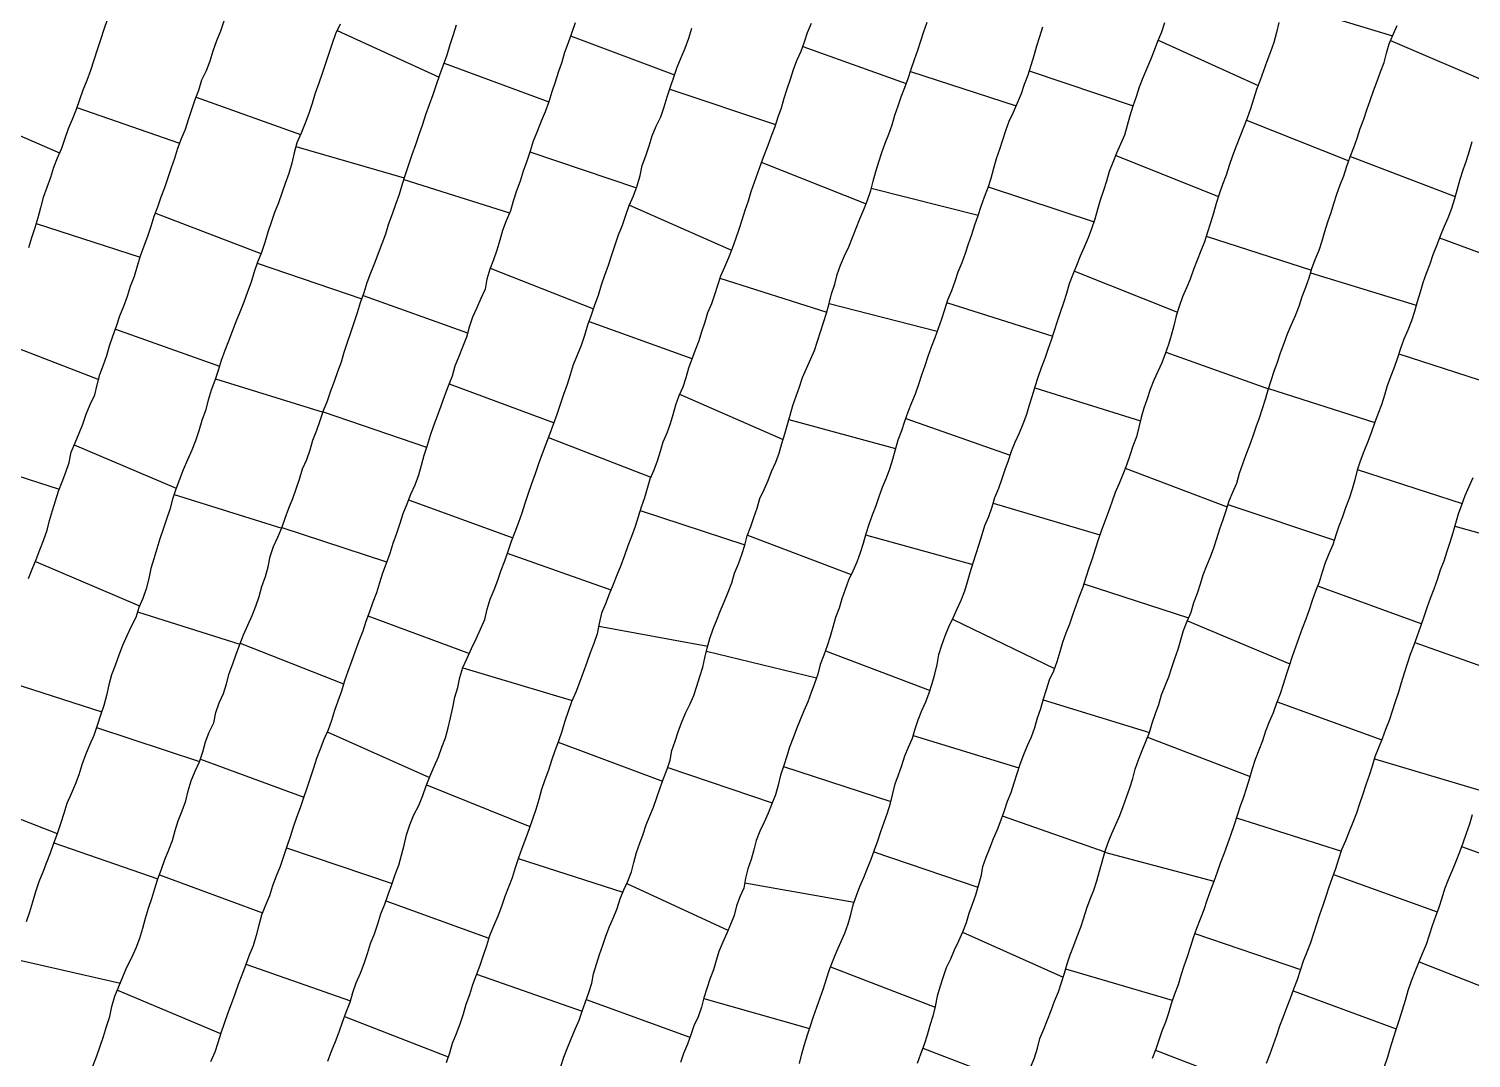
# Model space of a CAD drawing. Extents: x 703186 to 703989, y 1560402 to 1561368.
# Drawn here: x 703493.7 to 703552.3, y 1560532.7 to 1560574.6 of the extents above; entities that cross this region are included whole.
import ezdxf

# ---------------------------------------------------------------- set-up
doc = ezdxf.new("R2010")
doc.units = 0
doc.layers.add('10124_2002_REAL', color=30, linetype='Continuous')
doc.layers.add('AGROCAD PLL', color=7, linetype='Continuous')

msp = doc.modelspace()

# ---------------------------------------------------------------- linework, layer by layer
at = {"layer": '10124_2002_REAL'}
for points in [[(703493.6736, 1560552.2148), (703493.8239, 1560552.5989), (703493.9931, 1560552.9953), (703494.1374, 1560553.3883), (703494.2833, 1560553.7715), (703494.4305, 1560554.1855), (703494.5347, 1560554.583), (703494.6538, 1560554.9786), (703494.7782, 1560555.3724), (703494.8891, 1560555.7692), (703495.0438, 1560556.1494), (703495.1892, 1560556.5384), (703495.3303, 1560556.9311), (703495.4085, 1560557.3493), (703495.5692, 1560557.7289), (703495.7321, 1560558.1286), (703495.8837, 1560558.4971), (703496.0153, 1560558.9036), (703496.1853, 1560559.2926), (703496.3652, 1560559.6837), (703496.4682, 1560560.096), (703496.5778, 1560560.5078), (703496.7195, 1560560.9024), (703496.8563, 1560561.2909), (703496.9705, 1560561.682), (703497.1075, 1560562.0755), (703497.2476, 1560562.4705), (703497.3811, 1560562.8901), (703497.5433, 1560563.2853), (703497.7009, 1560563.6898), (703497.8248, 1560564.1083), (703497.9783, 1560564.5071), (703498.1036, 1560564.923), (703498.2315, 1560565.3322), (703498.3751, 1560565.7378), (703498.5284, 1560566.1377), (703498.6543, 1560566.5434), (703498.7856, 1560566.9462), (703498.9324, 1560567.3291), (703499.069, 1560567.7305), (703499.2092, 1560568.1182), (703499.3561, 1560568.5121), (703499.4818, 1560568.9198), (703499.614, 1560569.3096), (703499.7366, 1560569.7115), (703499.8908, 1560570.1003), (703500.0601, 1560570.478), (703500.1748, 1560570.8802), (703500.3142, 1560571.285), (703500.453, 1560571.6836), (703500.5916, 1560572.0711), (703500.7222, 1560572.4874), (703500.903, 1560572.8684), (703501.0495, 1560573.2653), (703501.1801, 1560573.6677), (703501.3213, 1560574.0801), (703501.4907, 1560574.4792), (703501.6233, 1560574.88)], [(703496.8714, 1560574.9316), (703496.7298, 1560574.5308), (703496.6043, 1560574.1073), (703496.4685, 1560573.7011), (703496.3308, 1560573.288), (703496.1971, 1560572.8676), (703496.0402, 1560572.4633), (703495.8819, 1560572.0627), (703495.7441, 1560571.6774), (703495.6068, 1560571.28), (703495.4539, 1560570.8807), (703495.2918, 1560570.4945), (703495.1447, 1560570.0983), (703495.0116, 1560569.6996), (703494.8422, 1560569.3098), (703494.6859, 1560568.9222), (703494.5649, 1560568.5126), (703494.4176, 1560568.112), (703494.2742, 1560567.7096), (703494.1637, 1560567.2881), (703494.06, 1560566.8737), (703493.9315, 1560566.4741), (703493.7967, 1560566.0612), (703493.6796, 1560565.6593)], [(703515.8855, 1560574.8062), (703515.7531, 1560574.4089), (703515.5989, 1560573.9976), (703515.4536, 1560573.5986), (703515.3412, 1560573.1992), (703515.198, 1560572.7851), (703515.0696, 1560572.3943), (703514.9387, 1560571.9994), (703514.8183, 1560571.5957), (703514.662, 1560571.192), (703514.498, 1560570.8057), (703514.338, 1560570.3942), (703514.1841, 1560569.9904), (703514.0568, 1560569.5852), (703513.921, 1560569.1824), (703513.7734, 1560568.777), (703513.6466, 1560568.3711), (703513.5011, 1560567.9717), (703513.3729, 1560567.5607), (703513.252, 1560567.1581), (703513.085, 1560566.7584), (703512.9381, 1560566.3643), (703512.8236, 1560565.9679), (703512.7073, 1560565.5671), (703512.5629, 1560565.1712), (703512.4145, 1560564.7944), (703512.2974, 1560564.3927), (703512.2291, 1560563.9777), (703512.0478, 1560563.5958), (703511.8763, 1560563.198), (703511.7153, 1560562.8399), (703511.5845, 1560562.4371), (703511.4657, 1560562.0257), (703511.302, 1560561.6285), (703511.1554, 1560561.2403), (703511.0024, 1560560.8542), (703510.8821, 1560560.4405), (703510.7315, 1560560.0364), (703510.5754, 1560559.6406), (703510.4338, 1560559.2279), (703510.2845, 1560558.8229), (703510.1288, 1560558.4306), (703509.9953, 1560558.029), (703509.8708, 1560557.6237), (703509.7411, 1560557.2248), (703509.6348, 1560556.8102), (703509.5172, 1560556.4178), (703509.3723, 1560556.0193), (703509.1927, 1560555.633), (703509.0489, 1560555.2395), (703508.8872, 1560554.8511), (703508.7615, 1560554.457), (703508.6221, 1560554.0506), (703508.4733, 1560553.6409), (703508.3523, 1560553.2362), (703508.202, 1560552.8361), (703508.0598, 1560552.4385), (703507.9355, 1560552.0463), (703507.811, 1560551.637), (703507.6666, 1560551.2537), (703507.5257, 1560550.8616), (703507.3818, 1560550.4715), (703507.2574, 1560550.0778), (703507.0962, 1560549.6686), (703506.9421, 1560549.264), (703506.7978, 1560548.8538), (703506.6548, 1560548.4419), (703506.5084, 1560548.058), (703506.3879, 1560547.6382), (703506.2447, 1560547.2386), (703506.1028, 1560546.8529), (703505.9862, 1560546.4532), (703505.8519, 1560546.0645), (703505.6804, 1560545.6808), (703505.5318, 1560545.2794), (703505.3811, 1560544.8995), (703505.2545, 1560544.506), (703505.1144, 1560544.1031), (703504.9885, 1560543.7061), (703504.8455, 1560543.3009), (703504.7113, 1560542.9007), (703504.5689, 1560542.5009), (703504.4315, 1560542.1169), (703504.3131, 1560541.7177), (703504.1725, 1560541.327), (703504.036, 1560540.9203), (703503.9068, 1560540.5179), (703503.7367, 1560540.1194), (703503.5919, 1560539.7303), (703503.4638, 1560539.3299), (703503.3066, 1560538.9388), (703503.1477, 1560538.5366), (703503.033, 1560538.1316), (703502.9201, 1560537.7069), (703502.8008, 1560537.2933), (703502.6366, 1560536.9071), (703502.4922, 1560536.4967), (703502.3389, 1560536.1017), (703502.1875, 1560535.7137), (703502.0623, 1560535.3219), (703501.9046, 1560534.9239), (703501.7576, 1560534.5323), (703501.6275, 1560534.1381), (703501.4842, 1560533.7371), (703501.3633, 1560533.3477), (703501.2393, 1560532.9661), (703501.0688, 1560532.5829)], [(703525.4692, 1560574.7777), (703525.3172, 1560574.4012), (703525.1965, 1560574.0242), (703525.0587, 1560573.6382), (703524.88, 1560573.2646), (703524.7433, 1560572.8877), (703524.6242, 1560572.4953), (703524.4848, 1560572.106), (703524.3627, 1560571.7252), (703524.254, 1560571.3395), (703524.115, 1560570.9649), (703523.9923, 1560570.5778), (703523.8554, 1560570.1948), (703523.7168, 1560569.8123), (703523.5687, 1560569.4396), (703523.4234, 1560569.0714), (703523.2928, 1560568.6941), (703523.1543, 1560568.3135), (703523.0273, 1560567.9322), (703522.9128, 1560567.5516), (703522.7788, 1560567.1714), (703522.6513, 1560566.7805), (703522.5311, 1560566.4037), (703522.4047, 1560566.0157), (703522.2696, 1560565.6298), (703522.1118, 1560565.2497), (703521.9582, 1560564.8781), (703521.7929, 1560564.515), (703521.6713, 1560564.1348), (703521.55, 1560563.7482), (703521.4208, 1560563.3773), (703521.2666, 1560563.0154), (703521.1507, 1560562.6377), (703521.0253, 1560562.2528), (703520.9086, 1560561.8794), (703520.7597, 1560561.5008), (703520.6222, 1560561.1419), (703520.4963, 1560560.7725), (703520.3887, 1560560.3699), (703520.2573, 1560560.0013), (703520.0992, 1560559.6399), (703519.9672, 1560559.2599), (703519.8503, 1560558.8741), (703519.7426, 1560558.5061), (703519.6094, 1560558.1259), (703519.4516, 1560557.7684), (703519.3386, 1560557.3784), (703519.2194, 1560556.986), (703519.0758, 1560556.6223), (703518.9236, 1560556.2552), (703518.814, 1560555.8773), (703518.6987, 1560555.4998), (703518.5714, 1560555.1239), (703518.4421, 1560554.7289), (703518.3218, 1560554.3304), (703518.1793, 1560553.9312), (703518.0308, 1560553.5485), (703517.8854, 1560553.1583), (703517.742, 1560552.7504), (703517.5824, 1560552.3627), (703517.4292, 1560551.9815), (703517.2692, 1560551.5885), (703517.1128, 1560551.1934), (703516.9572, 1560550.8121), (703516.8625, 1560550.396), (703516.7851, 1560549.9762), (703516.651, 1560549.5798), (703516.4981, 1560549.1962), (703516.3613, 1560548.805), (703516.2089, 1560548.3966), (703516.0681, 1560547.9951), (703515.9072, 1560547.607), (703515.7434, 1560547.2025), (703515.5978, 1560546.8137), (703515.466, 1560546.4211), (703515.3389, 1560546.0083), (703515.2097, 1560545.6091), (703515.0638, 1560545.2164), (703514.924, 1560544.8302), (703514.8064, 1560544.4349), (703514.6603, 1560544.0403), (703514.5241, 1560543.6422), (703514.4109, 1560543.2359), (703514.2919, 1560542.8265), (703514.1492, 1560542.434), (703514.0156, 1560542.0445), (703513.8682, 1560541.645), (703513.7214, 1560541.2428), (703513.5845, 1560540.8659), (703513.4541, 1560540.4604), (703513.3273, 1560540.0584), (703513.1733, 1560539.6798), (703513.0248, 1560539.2929), (703512.8935, 1560538.8901), (703512.7381, 1560538.4946), (703512.5708, 1560538.0958), (703512.4112, 1560537.6999), (703512.281, 1560537.2945), (703512.1425, 1560536.9032), (703512.0111, 1560536.4991), (703511.8686, 1560536.0927), (703511.7156, 1560535.7081), (703511.5945, 1560535.2965), (703511.4417, 1560534.9013), (703511.3338, 1560534.5138), (703511.201, 1560534.107), (703511.0507, 1560533.7115), (703510.8934, 1560533.3278), (703510.778, 1560532.931), (703510.6408, 1560532.5397)], [(703515.2975, 1560532.3819), (703515.4299, 1560532.7646), (703515.568, 1560533.1407), (703515.7259, 1560533.5161), (703515.8887, 1560533.9016), (703516.0498, 1560534.2684), (703516.1751, 1560534.6356), (703516.3033, 1560535.0179), (703516.4394, 1560535.3905), (703516.5592, 1560535.769), (703516.6277, 1560536.1584), (703516.7483, 1560536.5479), (703516.8772, 1560536.9454), (703517.007, 1560537.314), (703517.1312, 1560537.6898), (703517.2777, 1560538.0742), (703517.441, 1560538.443), (703517.5905, 1560538.8135), (703517.7174, 1560539.1993), (703517.8662, 1560539.5701), (703518.0303, 1560539.9241), (703518.175, 1560540.2953), (703518.2759, 1560540.6801), (703518.3829, 1560541.0816), (703518.5161, 1560541.4638), (703518.6501, 1560541.8302), (703518.7691, 1560542.2062), (703518.9241, 1560542.581), (703519.0659, 1560542.9306), (703519.2088, 1560543.3161), (703519.3383, 1560543.711), (703519.4766, 1560544.0951), (703519.6225, 1560544.4715), (703519.7451, 1560544.8334), (703519.8128, 1560545.2285), (703519.943, 1560545.6138), (703520.0736, 1560545.9863), (703520.2086, 1560546.361), (703520.3663, 1560546.7424), (703520.5465, 1560547.1009), (703520.7011, 1560547.4672), (703520.8306, 1560547.8514), (703520.9549, 1560548.2339), (703521.0667, 1560548.6122), (703521.1571, 1560548.9964), (703521.2521, 1560549.386), (703521.3619, 1560549.7884), (703521.4992, 1560550.1728), (703521.6429, 1560550.5475), (703521.7869, 1560550.922), (703521.9553, 1560551.2967), (703522.0996, 1560551.6716), (703522.2479, 1560552.0441), (703522.3646, 1560552.435), (703522.5182, 1560552.8211), (703522.6612, 1560553.1898), (703522.7734, 1560553.572), (703522.8777, 1560553.9545), (703523.0198, 1560554.3323), (703523.1436, 1560554.7064), (703523.2744, 1560555.0848), (703523.3924, 1560555.4714), (703523.5618, 1560555.8336), (703523.723, 1560556.2), (703523.8673, 1560556.5646), (703524.0339, 1560556.9427), (703524.1688, 1560557.3152), (703524.2895, 1560557.7045), (703524.399, 1560558.0991), (703524.5151, 1560558.4819), (703524.6184, 1560558.8642), (703524.7266, 1560559.2508), (703524.8633, 1560559.6266), (703524.9951, 1560560.0146), (703525.1272, 1560560.388), (703525.281, 1560560.7543), (703525.4465, 1560561.1257), (703525.6086, 1560561.492), (703525.7318, 1560561.8653), (703525.8598, 1560562.2435), (703525.9822, 1560562.6236), (703526.1005, 1560563.0056), (703526.2001, 1560563.3965), (703526.2954, 1560563.791), (703526.4314, 1560564.1829), (703526.5326, 1560564.5749), (703526.6725, 1560564.9531), (703526.8326, 1560565.3284), (703527.0003, 1560565.6984), (703527.1573, 1560566.076), (703527.3015, 1560566.4626), (703527.4564, 1560566.8432), (703527.6195, 1560567.2172), (703527.7702, 1560567.5971), (703527.8927, 1560567.9834), (703527.9909, 1560568.3722), (703528.0969, 1560568.7622), (703528.2235, 1560569.1486), (703528.3519, 1560569.5288), (703528.4815, 1560569.9098), (703528.6257, 1560570.2855), (703528.769, 1560570.665), (703528.8732, 1560571.0483), (703529.0034, 1560571.4281), (703529.1364, 1560571.8035), (703529.2762, 1560572.1732), (703529.4161, 1560572.5458), (703529.54, 1560572.9268), (703529.6754, 1560573.317), (703529.803, 1560573.6933), (703529.9253, 1560574.0744), (703530.0574, 1560574.4565), (703530.1826, 1560574.8369)], [(703524.9968, 1560532.5109), (703525.0993, 1560532.8977), (703525.2003, 1560533.2852), (703525.3227, 1560533.6694), (703525.4522, 1560534.0439), (703525.5675, 1560534.422), (703525.6992, 1560534.8053), (703525.844, 1560535.184), (703525.9806, 1560535.5622), (703526.1018, 1560535.946), (703526.2177, 1560536.3356), (703526.3637, 1560536.7142), (703526.513, 1560537.0781), (703526.6814, 1560537.4416), (703526.8439, 1560537.8053), (703526.9759, 1560538.1821), (703527.0855, 1560538.5616), (703527.1795, 1560538.9622), (703527.3106, 1560539.3354), (703527.4561, 1560539.7052), (703527.6198, 1560540.0734), (703527.77, 1560540.4415), (703527.9164, 1560540.8153), (703528.0463, 1560541.1962), (703528.1799, 1560541.5625), (703528.3114, 1560541.9343), (703528.4395, 1560542.3144), (703528.5784, 1560542.698), (703528.6937, 1560543.0907), (703528.7977, 1560543.4811), (703528.8918, 1560543.8705), (703529.0199, 1560544.2386), (703529.1532, 1560544.6241), (703529.2829, 1560545.0166), (703529.434, 1560545.3652), (703529.5866, 1560545.7356), (703529.7031, 1560546.1143), (703529.8185, 1560546.4819), (703529.9721, 1560546.8505), (703530.1349, 1560547.2063), (703530.2728, 1560547.5693), (703530.3977, 1560547.9573), (703530.5043, 1560548.3348), (703530.5958, 1560548.7303), (703530.6684, 1560549.129), (703530.7784, 1560549.5181), (703530.9243, 1560549.8921), (703531.071, 1560550.2543), (703531.2463, 1560550.6181), (703531.4008, 1560550.992), (703531.5651, 1560551.3442), (703531.7164, 1560551.7169), (703531.8261, 1560552.0879), (703531.9404, 1560552.4667), (703532.0579, 1560552.8514), (703532.1841, 1560553.2305), (703532.2957, 1560553.6194), (703532.4233, 1560554.0055), (703532.5359, 1560554.3804), (703532.6995, 1560554.7471), (703532.8286, 1560555.1334), (703532.9421, 1560555.5157), (703533.0977, 1560555.898), (703533.2413, 1560556.2784), (703533.3587, 1560556.6452), (703533.4911, 1560557.0206), (703533.6143, 1560557.3957), (703533.7621, 1560557.7651), (703533.9413, 1560558.1395), (703534.0903, 1560558.513), (703534.2343, 1560558.8941), (703534.3467, 1560559.2784), (703534.4636, 1560559.6557), (703534.5819, 1560560.0309), (703534.6969, 1560560.4097), (703534.8289, 1560560.7919), (703534.9816, 1560561.1691), (703535.1053, 1560561.545), (703535.2408, 1560561.9258), (703535.3627, 1560562.3064), (703535.4799, 1560562.6749), (703535.6078, 1560563.0509), (703535.7363, 1560563.4394), (703535.8639, 1560563.8169), (703535.9735, 1560564.2045), (703536.1191, 1560564.584), (703536.2671, 1560564.9553), (703536.4149, 1560565.3299), (703536.581, 1560565.7003), (703536.7408, 1560566.0746), (703536.8796, 1560566.4504), (703537.0129, 1560566.8354), (703537.1194, 1560567.227), (703537.2307, 1560567.6147), (703537.3602, 1560568.0081), (703537.49, 1560568.3859), (703537.5928, 1560568.7709), (703537.7437, 1560569.1406), (703537.8951, 1560569.5207), (703538.0607, 1560569.8878), (703538.2156, 1560570.2524), (703538.3292, 1560570.6423), (703538.4415, 1560571.0429), (703538.5598, 1560571.4275), (703538.6871, 1560571.81), (703538.8095, 1560572.1972), (703538.9635, 1560572.5786), (703539.1105, 1560572.9413), (703539.2701, 1560573.3127), (703539.4208, 1560573.6922), (703539.5604, 1560574.0659), (703539.7283, 1560574.4367), (703539.8394, 1560574.8237)], [(703544.4787, 1560574.815), (703544.3798, 1560574.4138), (703544.2777, 1560574.0087), (703544.131, 1560573.6246), (703543.9913, 1560573.2385), (703543.8551, 1560572.8544), (703543.7196, 1560572.4764), (703543.5674, 1560572.1016), (703543.4492, 1560571.6992), (703543.328, 1560571.3158), (703543.1925, 1560570.9319), (703543.0391, 1560570.5474), (703542.8849, 1560570.1702), (703542.7406, 1560569.7869), (703542.598, 1560569.397), (703542.4586, 1560569.009), (703542.3313, 1560568.6142), (703542.1806, 1560568.2378), (703542.0562, 1560567.8471), (703541.9305, 1560567.4614), (703541.8176, 1560567.0716), (703541.7023, 1560566.6822), (703541.5787, 1560566.2935), (703541.455, 1560565.9091), (703541.312, 1560565.5314), (703541.1531, 1560565.1581), (703541.0044, 1560564.7788), (703540.8724, 1560564.3927), (703540.7215, 1560564.0306), (703540.5613, 1560563.6643), (703540.4222, 1560563.2757), (703540.3091, 1560562.8951), (703540.2102, 1560562.4937), (703540.107, 1560562.0965), (703539.9912, 1560561.7324), (703539.8565, 1560561.3527), (703539.722, 1560560.9913), (703539.5666, 1560560.6324), (703539.3962, 1560560.2792), (703539.2461, 1560559.8996), (703539.1235, 1560559.5231), (703538.9895, 1560559.1497), (703538.8834, 1560558.7645), (703538.7894, 1560558.3682), (703538.6954, 1560557.9785), (703538.5483, 1560557.6026), (703538.4268, 1560557.2168), (703538.2832, 1560556.8288), (703538.1383, 1560556.4472), (703537.9952, 1560556.0828), (703537.8321, 1560555.7105), (703537.6866, 1560555.3198), (703537.5549, 1560554.9414), (703537.4138, 1560554.5715), (703537.2701, 1560554.1861), (703537.1328, 1560553.7966), (703537.0166, 1560553.4078), (703536.8975, 1560553.022), (703536.7626, 1560552.6377), (703536.63, 1560552.2555), (703536.5059, 1560551.8719), (703536.3672, 1560551.4892), (703536.232, 1560551.1109), (703536.0966, 1560550.7364), (703535.9711, 1560550.3647), (703535.8284, 1560549.9936), (703535.6895, 1560549.6221), (703535.5741, 1560549.2349), (703535.4613, 1560548.8407), (703535.3227, 1560548.457), (703535.1505, 1560548.0823), (703535.0205, 1560547.702), (703534.9057, 1560547.3129), (703534.786, 1560546.9209), (703534.6599, 1560546.5439), (703534.5517, 1560546.1504), (703534.4135, 1560545.778), (703534.2496, 1560545.4177), (703534.0973, 1560545.0496), (703533.953, 1560544.6654), (703533.827, 1560544.2853), (703533.7046, 1560543.9034), (703533.5825, 1560543.512), (703533.4438, 1560543.1526), (703533.3124, 1560542.7845), (703533.1778, 1560542.399), (703533.0342, 1560542.0116), (703532.865, 1560541.6394), (703532.7225, 1560541.2539), (703532.5727, 1560540.8784), (703532.4423, 1560540.5013), (703532.3621, 1560540.1097), (703532.2622, 1560539.7288), (703532.1492, 1560539.3527), (703532.0169, 1560538.9715), (703531.8753, 1560538.601), (703531.7663, 1560538.2277), (703531.6285, 1560537.8491), (703531.4627, 1560537.4784), (703531.2865, 1560537.1192), (703531.1295, 1560536.7541), (703530.9663, 1560536.3909), (703530.8312, 1560535.9975), (703530.6998, 1560535.6122), (703530.5949, 1560535.2398), (703530.5141, 1560534.8305), (703530.4145, 1560534.4346), (703530.2988, 1560534.0483), (703530.1849, 1560533.6638), (703530.0704, 1560533.2749), (703529.9217, 1560532.8887), (703529.7794, 1560532.515)], [(703506.3314, 1560574.7501), (703506.1535, 1560574.36), (703506.0124, 1560573.9588), (703505.878, 1560573.5577), (703505.7416, 1560573.145), (703505.605, 1560572.7475), (703505.4658, 1560572.3585), (703505.3276, 1560571.9458), (703505.2035, 1560571.5312), (703505.0641, 1560571.1236), (703504.9139, 1560570.7234), (703504.755, 1560570.3241), (703504.583, 1560569.9222), (703504.4661, 1560569.5203), (703504.3734, 1560569.1038), (703504.2468, 1560568.6868), (703504.1017, 1560568.2791), (703503.9655, 1560567.8814), (703503.8342, 1560567.4827), (703503.6708, 1560567.0974), (703503.5299, 1560566.6935), (703503.4055, 1560566.2949), (703503.2765, 1560565.8809), (703503.1375, 1560565.4723), (703502.9783, 1560565.0818), (703502.8423, 1560564.6825), (703502.7219, 1560564.2713), (703502.57, 1560563.8655), (703502.4219, 1560563.4499), (703502.2627, 1560563.0452), (703502.1046, 1560562.6465), (703501.9557, 1560562.259), (703501.7978, 1560561.8697), (703501.6551, 1560561.4829), (703501.5081, 1560561.0811), (703501.3757, 1560560.6726), (703501.2501, 1560560.2696), (703501.1006, 1560559.8698), (703500.9759, 1560559.4656), (703500.8681, 1560559.0543), (703500.7239, 1560558.642), (703500.595, 1560558.2245), (703500.462, 1560557.8225), (703500.313, 1560557.4302), (703500.1414, 1560557.039), (703499.9592, 1560556.6436), (703499.8119, 1560556.2469), (703499.657, 1560555.8529), (703499.5293, 1560555.446), (703499.4223, 1560555.0276), (703499.28, 1560554.6304), (703499.1484, 1560554.2301), (703499.0113, 1560553.8331), (703498.8893, 1560553.424), (703498.7617, 1560553.0264), (703498.6433, 1560552.629), (703498.5634, 1560552.2264), (703498.4546, 1560551.8006), (703498.3192, 1560551.4131), (703498.1584, 1560551.041), (703498.0304, 1560550.638), (703497.8408, 1560550.2739), (703497.668, 1560549.8853), (703497.4968, 1560549.4931), (703497.3472, 1560549.1), (703497.1904, 1560548.6917), (703497.0452, 1560548.3013), (703496.942, 1560547.893), (703496.8489, 1560547.4681), (703496.7395, 1560547.0605), (703496.5988, 1560546.6607), (703496.4693, 1560546.2483), (703496.3351, 1560545.8426), (703496.1558, 1560545.4517), (703495.9974, 1560545.0523), (703495.8453, 1560544.65), (703495.7148, 1560544.2409), (703495.5654, 1560543.8543), (703495.4037, 1560543.4648), (703495.2356, 1560543.0769), (703495.1094, 1560542.675), (703494.9784, 1560542.2542), (703494.8334, 1560541.8488), (703494.6953, 1560541.4509), (703494.5533, 1560541.0545), (703494.4048, 1560540.6748), (703494.2615, 1560540.2894), (703494.0966, 1560539.8935), (703493.962, 1560539.4862), (703493.8373, 1560539.0688), (703493.7191, 1560538.6576), (703493.5757, 1560538.2697)], [(703496.2853, 1560532.4038), (703496.4496, 1560532.8166), (703496.5888, 1560533.2134), (703496.728, 1560533.61), (703496.8448, 1560534.0171), (703496.9732, 1560534.4144), (703497.0665, 1560534.8273), (703497.1842, 1560535.2407), (703497.3505, 1560535.6383), (703497.5139, 1560536.03), (703497.6766, 1560536.4303), (703497.8726, 1560536.8178), (703498.0447, 1560537.2119), (703498.2011, 1560537.6045), (703498.3141, 1560538.0091), (703498.4331, 1560538.4141), (703498.557, 1560538.8206), (703498.6812, 1560539.2198), (703498.8044, 1560539.6179), (703498.9312, 1560540.0127), (703499.0757, 1560540.4044), (703499.2163, 1560540.8032), (703499.3719, 1560541.1922), (703499.5225, 1560541.5777), (703499.6382, 1560541.9724), (703499.7513, 1560542.3748), (703499.915, 1560542.7755), (703500.0617, 1560543.1865), (703500.1629, 1560543.5893), (703500.2873, 1560543.9948), (703500.4456, 1560544.3889), (703500.6184, 1560544.7724), (703500.7646, 1560545.1695), (703500.8599, 1560545.5894), (703501.0185, 1560545.9811), (703501.2002, 1560546.3606), (703501.2853, 1560546.7736), (703501.4234, 1560547.171), (703501.5936, 1560547.5464), (703501.726, 1560547.9455), (703501.8277, 1560548.3642), (703501.9735, 1560548.7525), (703502.1083, 1560549.1439), (703502.2569, 1560549.5384), (703502.4127, 1560549.9327), (703502.5832, 1560550.3292), (703502.7671, 1560550.7131), (703502.9167, 1560551.1008), (703503.0469, 1560551.4924), (703503.1588, 1560551.9022), (703503.298, 1560552.2967), (703503.4059, 1560552.6982), (703503.4882, 1560553.1209), (703503.6293, 1560553.5207), (703503.8108, 1560553.9022), (703503.9711, 1560554.2842), (703504.0991, 1560554.677), (703504.2537, 1560555.0797), (703504.4102, 1560555.4707), (703504.5552, 1560555.859), (703504.6879, 1560556.2647), (703504.8054, 1560556.6782), (703504.9783, 1560557.0583), (703505.1128, 1560557.456), (703505.232, 1560557.8479), (703505.3918, 1560558.2497), (703505.5294, 1560558.6437), (703505.6662, 1560559.0438), (703505.8174, 1560559.4463), (703505.9655, 1560559.8438), (703506.1025, 1560560.235), (703506.2474, 1560560.631), (703506.3882, 1560561.0227), (703506.5043, 1560561.4256), (703506.6399, 1560561.8314), (703506.7742, 1560562.2228), (703506.9006, 1560562.6268), (703507.0372, 1560563.0261), (703507.1637, 1560563.4371), (703507.3095, 1560563.8445), (703507.4411, 1560564.2463), (703507.5801, 1560564.6484), (703507.7458, 1560565.0467), (703507.8906, 1560565.4368), (703508.0415, 1560565.8354), (703508.187, 1560566.2323), (703508.3165, 1560566.6481), (703508.4635, 1560567.0441), (703508.6044, 1560567.4385), (703508.7492, 1560567.8456), (703508.8652, 1560568.2546), (703508.989, 1560568.6465), (703509.1338, 1560569.0532), (703509.2675, 1560569.4594), (703509.4126, 1560569.8542), (703509.547, 1560570.2622), (703509.69, 1560570.6818), (703509.8238, 1560571.0815), (703509.971, 1560571.4838), (703510.1179, 1560571.8902), (703510.257, 1560572.2931), (703510.3874, 1560572.6974), (703510.5362, 1560573.0984), (703510.685, 1560573.5032), (703510.8121, 1560573.918), (703510.938, 1560574.3309), (703511.0648, 1560574.7292)], [(703505.8338, 1560532.6099), (703505.9834, 1560533.0151), (703506.1481, 1560533.4009), (703506.2954, 1560533.7943), (703506.4293, 1560534.1939), (703506.5872, 1560534.601), (703506.743, 1560535), (703506.8586, 1560535.39), (703506.9902, 1560535.7938), (703507.1611, 1560536.1834), (703507.3193, 1560536.5725), (703507.4463, 1560536.9761), (703507.5758, 1560537.3812), (703507.738, 1560537.7845), (703507.8689, 1560538.1856), (703507.9928, 1560538.5871), (703508.148, 1560538.9826), (703508.2896, 1560539.372), (703508.4344, 1560539.7845), (703508.5755, 1560540.1847), (703508.7202, 1560540.5712), (703508.8336, 1560540.981), (703508.9357, 1560541.3859), (703509.0388, 1560541.7965), (703509.1711, 1560542.211), (703509.3308, 1560542.6128), (703509.5345, 1560542.9982), (703509.6938, 1560543.4027), (703509.8341, 1560543.7947), (703509.9951, 1560544.1959), (703510.1591, 1560544.5821), (703510.3314, 1560544.9709), (703510.4716, 1560545.3651), (703510.6153, 1560545.7497), (703510.7198, 1560546.146), (703510.8194, 1560546.5629), (703510.9148, 1560546.9735), (703511.0001, 1560547.3915), (703511.1197, 1560547.7855), (703511.2047, 1560548.1991), (703511.328, 1560548.6089), (703511.502, 1560548.9868), (703511.6768, 1560549.3803), (703511.8617, 1560549.7722), (703512.0425, 1560550.1623), (703512.2144, 1560550.55), (703512.3114, 1560550.9678), (703512.4377, 1560551.3751), (703512.5953, 1560551.7629), (703512.7428, 1560552.1578), (703512.8734, 1560552.5565), (703513.0235, 1560552.9431), (703513.1618, 1560553.3362), (703513.3004, 1560553.7352), (703513.4477, 1560554.1235), (703513.5947, 1560554.5112), (703513.733, 1560554.8941), (703513.8499, 1560555.2871), (703513.9952, 1560555.6838), (703514.1214, 1560556.0886), (703514.272, 1560556.4909), (703514.4129, 1560556.8954), (703514.5571, 1560557.3033), (703514.7048, 1560557.6957), (703514.8588, 1560558.0915), (703515.0071, 1560558.4921), (703515.1595, 1560558.8997), (703515.2866, 1560559.3074), (703515.4189, 1560559.711), (703515.5734, 1560560.1198), (703515.6943, 1560560.5172), (703515.8211, 1560560.9142), (703515.9841, 1560561.3089), (703516.1451, 1560561.7065), (703516.2837, 1560562.1114), (703516.4003, 1560562.5253), (703516.547, 1560562.9331), (703516.6816, 1560563.3399), (703516.8363, 1560563.7428), (703516.951, 1560564.1558), (703517.0891, 1560564.5538), (703517.2382, 1560564.9587), (703517.3734, 1560565.3691), (703517.5076, 1560565.7795), (703517.6477, 1560566.1825), (703517.809, 1560566.5838), (703517.947, 1560566.9908), (703518.0852, 1560567.3865), (703518.2575, 1560567.7775), (703518.4068, 1560568.1822), (703518.5241, 1560568.596), (703518.6135, 1560569.0128), (703518.7569, 1560569.4055), (703518.8876, 1560569.8029), (703519.0082, 1560570.2073), (703519.178, 1560570.6022), (703519.3677, 1560570.9902), (703519.5019, 1560571.3931), (703519.6273, 1560571.799), (703519.7615, 1560572.2005), (703519.8928, 1560572.599), (703520.0341, 1560572.998), (703520.1939, 1560573.3903), (703520.3493, 1560573.7806), (703520.5034, 1560574.1826), (703520.6297, 1560574.5929)], [(703534.8716, 1560574.6221), (703534.7536, 1560574.235), (703534.6327, 1560573.8519), (703534.5178, 1560573.4677), (703534.4023, 1560573.0731), (703534.2723, 1560572.6831), (703534.128, 1560572.2974), (703534.002, 1560571.9165), (703533.8458, 1560571.5368), (703533.6843, 1560571.1627), (703533.5109, 1560570.7954), (703533.3718, 1560570.4187), (703533.2455, 1560570.0359), (703533.1259, 1560569.6507), (703532.9963, 1560569.2753), (703532.8859, 1560568.8859), (703532.7762, 1560568.4802), (703532.6498, 1560568.0986), (703532.5046, 1560567.7179), (703532.3731, 1560567.3394), (703532.2444, 1560566.9592), (703532.1124, 1560566.575), (703531.9935, 1560566.1837), (703531.8554, 1560565.8024), (703531.7286, 1560565.4274), (703531.5929, 1560565.0475), (703531.4314, 1560564.6745), (703531.3095, 1560564.292), (703531.1751, 1560563.9094), (703531.0107, 1560563.5311), (703530.8887, 1560563.1458), (703530.7647, 1560562.7663), (703530.6293, 1560562.3807), (703530.4962, 1560561.999), (703530.3469, 1560561.6199), (703530.2171, 1560561.2402), (703530.0939, 1560560.8627), (703529.9624, 1560560.4888), (703529.8354, 1560560.1042), (703529.707, 1560559.7177), (703529.5533, 1560559.3599), (703529.4065, 1560558.9832), (703529.2736, 1560558.6046), (703529.1412, 1560558.2191), (703529.0024, 1560557.8388), (703528.8879, 1560557.4463), (703528.7844, 1560557.0544), (703528.6546, 1560556.6641), (703528.5172, 1560556.2934), (703528.3654, 1560555.9252), (703528.229, 1560555.5407), (703528.0994, 1560555.1677), (703527.9537, 1560554.7896), (703527.8201, 1560554.4139), (703527.6973, 1560554.0348), (703527.5899, 1560553.6459), (703527.4624, 1560553.2666), (703527.3327, 1560552.8832), (703527.1631, 1560552.5154), (703526.9981, 1560552.1479), (703526.8581, 1560551.7728), (703526.7241, 1560551.3993), (703526.6115, 1560551.0143), (703526.4675, 1560550.6393), (703526.3567, 1560550.249), (703526.2479, 1560549.8642), (703526.1289, 1560549.4838), (703525.9841, 1560549.1003), (703525.8465, 1560548.7296), (703525.7482, 1560548.3361), (703525.6066, 1560547.9582), (703525.4809, 1560547.5876), (703525.3367, 1560547.2102), (703525.1716, 1560546.8465), (703525.0292, 1560546.4774), (703524.8831, 1560546.106), (703524.7369, 1560545.7402), (703524.5994, 1560545.371), (703524.4801, 1560544.9943), (703524.3581, 1560544.6172), (703524.2304, 1560544.2245), (703524.1287, 1560543.8182), (703524.0194, 1560543.4309), (703523.881, 1560543.0594), (703523.7245, 1560542.6824), (703523.561, 1560542.3194), (703523.3925, 1560541.9533), (703523.2468, 1560541.5775), (703523.1442, 1560541.1872), (703523.036, 1560540.8063), (703522.9027, 1560540.4272), (703522.8081, 1560540.0418), (703522.7373, 1560539.6412), (703522.5756, 1560539.2795), (703522.442, 1560538.9188), (703522.3412, 1560538.529), (703522.2021, 1560538.1616), (703522.0422, 1560537.8029), (703521.8809, 1560537.4351), (703521.7201, 1560537.0641), (703521.6112, 1560536.695), (703521.5127, 1560536.3116), (703521.3634, 1560535.9378), (703521.2293, 1560535.5572), (703521.1183, 1560535.1733), (703521.013, 1560534.8014), (703520.8803, 1560534.4082), (703520.7019, 1560534.0437), (703520.5827, 1560533.6807), (703520.4548, 1560533.2996), (703520.2866, 1560532.9182), (703520.1708, 1560532.5448)], [(703534.399, 1560532.3731), (703534.5443, 1560532.7456), (703534.6642, 1560533.1336), (703534.7692, 1560533.5233), (703534.9236, 1560533.9101), (703535.0805, 1560534.2857), (703535.2201, 1560534.6661), (703535.3662, 1560535.0455), (703535.5199, 1560535.4208), (703535.6419, 1560535.8), (703535.7627, 1560536.1843), (703535.8726, 1560536.556), (703536.0028, 1560536.9318), (703536.1419, 1560537.309), (703536.2889, 1560537.6707), (703536.4277, 1560538.0475), (703536.551, 1560538.4299), (703536.6747, 1560538.8169), (703536.8079, 1560539.1882), (703536.9556, 1560539.5519), (703537.075, 1560539.9279), (703537.1922, 1560540.3208), (703537.295, 1560540.7072), (703537.4005, 1560541.1025), (703537.5362, 1560541.4906), (703537.6942, 1560541.8613), (703537.8523, 1560542.2185), (703538.0111, 1560542.5917), (703538.1523, 1560542.9592), (703538.2898, 1560543.328), (703538.4275, 1560543.7115), (703538.5441, 1560544.0868), (703538.6431, 1560544.4743), (703538.7749, 1560544.8558), (703538.9239, 1560545.2239), (703539.0741, 1560545.594), (703539.2154, 1560545.961), (703539.3281, 1560546.3465), (703539.4622, 1560546.729), (703539.5961, 1560547.1032), (703539.7126, 1560547.4924), (703539.8562, 1560547.8632), (703540.004, 1560548.2258), (703540.1275, 1560548.6), (703540.2533, 1560548.971), (703540.3815, 1560549.3529), (703540.4899, 1560549.7348), (703540.6073, 1560550.1027), (703540.7524, 1560550.4848), (703540.9091, 1560550.8578), (703541.0234, 1560551.2469), (703541.1671, 1560551.624), (703541.2989, 1560552.0008), (703541.4056, 1560552.3734), (703541.5462, 1560552.7452), (703541.6986, 1560553.1033), (703541.8359, 1560553.474), (703541.9541, 1560553.8497), (703542.0768, 1560554.2456), (703542.2117, 1560554.6154), (703542.3306, 1560554.987), (703542.4598, 1560555.3736), (703542.6123, 1560555.7345), (703542.7667, 1560556.1021), (703542.8835, 1560556.5039), (703543.0089, 1560556.8846), (703543.1538, 1560557.2654), (703543.3003, 1560557.6351), (703543.4272, 1560558.0153), (703543.5495, 1560558.3893), (703543.6879, 1560558.7537), (703543.8184, 1560559.1254), (703543.9316, 1560559.5105), (703544.0465, 1560559.8879), (703544.1694, 1560560.2716), (703544.2911, 1560560.6456), (703544.4216, 1560561.0108), (703544.5479, 1560561.3961), (703544.6931, 1560561.7831), (703544.8308, 1560562.1598), (703544.9894, 1560562.5377), (703545.1484, 1560562.9154), (703545.2963, 1560563.2926), (703545.4292, 1560563.676), (703545.5683, 1560564.0629), (703545.7026, 1560564.4454), (703545.8179, 1560564.8235), (703545.956, 1560565.1903), (703546.1142, 1560565.5641), (703546.2365, 1560565.9394), (703546.3424, 1560566.3205), (703546.4645, 1560566.71), (703546.6039, 1560567.0928), (703546.708, 1560567.4647), (703546.8317, 1560567.8417), (703546.9673, 1560568.2173), (703547.1155, 1560568.5901), (703547.2439, 1560568.974), (703547.3777, 1560569.3556), (703547.5246, 1560569.7404), (703547.653, 1560570.1169), (703547.7846, 1560570.5053), (703547.923, 1560570.8902), (703548.0578, 1560571.262), (703548.1917, 1560571.6469), (703548.32, 1560572.0441), (703548.4669, 1560572.4382), (703548.611, 1560572.8115), (703548.7579, 1560573.1967), (703548.8509, 1560573.5765), (703548.9591, 1560573.9559), (703549.1186, 1560574.329), (703549.2821, 1560574.6915)], [(703552.3245, 1560569.9669), (703552.204, 1560569.583), (703552.0825, 1560569.202), (703551.9532, 1560568.8221), (703551.8349, 1560568.4343), (703551.7165, 1560568.039), (703551.6134, 1560567.6468), (703551.4944, 1560567.2567), (703551.3454, 1560566.8718), (703551.1853, 1560566.5048), (703551.0301, 1560566.1286), (703550.8882, 1560565.7435), (703550.7391, 1560565.3716), (703550.6062, 1560564.9964), (703550.4688, 1560564.6169), (703550.3333, 1560564.2421), (703550.2123, 1560563.8549), (703550.0902, 1560563.471), (703549.9876, 1560563.0776), (703549.8661, 1560562.6971), (703549.7228, 1560562.3189), (703549.5542, 1560561.9425), (703549.4173, 1560561.5739), (703549.2944, 1560561.1949), (703549.1629, 1560560.7985), (703549.013, 1560560.4136), (703548.8735, 1560560.0461), (703548.7739, 1560559.6683), (703548.6539, 1560559.279), (703548.4977, 1560558.9054), (703548.3606, 1560558.5281), (703548.231, 1560558.1384), (703548.0798, 1560557.7536), (703547.9363, 1560557.3786), (703547.7771, 1560556.9956), (703547.6565, 1560556.6249), (703547.5608, 1560556.2291), (703547.456, 1560555.857), (703547.3353, 1560555.4737), (703547.1883, 1560555.0926), (703547.0609, 1560554.7252), (703546.9191, 1560554.3518), (703546.795, 1560553.9756), (703546.672, 1560553.5953), (703546.5124, 1560553.2237), (703546.3599, 1560552.8588), (703546.2407, 1560552.4723), (703546.1085, 1560552.0743), (703545.972, 1560551.7006), (703545.8369, 1560551.3238), (703545.7037, 1560550.9409), (703545.5764, 1560550.5638), (703545.4224, 1560550.1952), (703545.2924, 1560549.8109), (703545.1534, 1560549.427), (703545.0218, 1560549.05), (703544.8986, 1560548.6735), (703544.776, 1560548.3024), (703544.6554, 1560547.9153), (703544.5247, 1560547.5347), (703544.3865, 1560547.1525), (703544.2454, 1560546.7659), (703544.0857, 1560546.3898), (703543.9403, 1560546.0135), (703543.8066, 1560545.626), (703543.6609, 1560545.2423), (703543.5117, 1560544.8655), (703543.3915, 1560544.4797), (703543.283, 1560544.0993), (703543.1609, 1560543.711), (703543.0387, 1560543.3395), (703542.9003, 1560542.9629), (703542.7861, 1560542.5877), (703542.6649, 1560542.2033), (703542.5287, 1560541.8214), (703542.3878, 1560541.4358), (703542.2612, 1560541.0524), (703542.111, 1560540.6735), (703541.9706, 1560540.2868), (703541.8313, 1560539.9073), (703541.6892, 1560539.5163), (703541.552, 1560539.1337), (703541.4245, 1560538.7586), (703541.2767, 1560538.3787), (703541.1289, 1560537.9965), (703540.9984, 1560537.6121), (703540.8783, 1560537.2277), (703540.747, 1560536.8446), (703540.6136, 1560536.4692), (703540.4966, 1560536.0877), (703540.3799, 1560535.7104), (703540.2338, 1560535.3269), (703540.1012, 1560534.9399), (703539.9935, 1560534.5572), (703539.8744, 1560534.1831), (703539.7204, 1560533.8254), (703539.5955, 1560533.4588), (703539.4764, 1560533.0934), (703539.3315, 1560532.7185)], [(703543.9741, 1560532.529), (703544.1222, 1560532.8989), (703544.2653, 1560533.2783), (703544.39, 1560533.6568), (703544.5117, 1560534.0388), (703544.6655, 1560534.4192), (703544.8062, 1560534.7889), (703544.9496, 1560535.1675), (703545.0902, 1560535.5471), (703545.2371, 1560535.9246), (703545.3546, 1560536.3025), (703545.4805, 1560536.681), (703545.6216, 1560537.0539), (703545.7706, 1560537.425), (703545.9046, 1560537.8025), (703546.0205, 1560538.1794), (703546.1366, 1560538.5675), (703546.2769, 1560538.9422), (703546.4051, 1560539.3135), (703546.5196, 1560539.6867), (703546.6549, 1560540.0632), (703546.7881, 1560540.4325), (703546.9135, 1560540.8244), (703547.0375, 1560541.2104), (703547.2032, 1560541.5778), (703547.3501, 1560541.9463), (703547.4944, 1560542.3149), (703547.6411, 1560542.6914), (703547.7619, 1560543.0729), (703547.8996, 1560543.4656), (703548.0302, 1560543.8466), (703548.1585, 1560544.2227), (703548.2809, 1560544.61), (703548.3925, 1560544.9846), (703548.5361, 1560545.3552), (703548.6888, 1560545.7225), (703548.8189, 1560546.0971), (703548.9664, 1560546.467), (703549.0994, 1560546.84), (703549.2111, 1560547.2218), (703549.3547, 1560547.6152), (703549.4666, 1560547.9945), (703549.5823, 1560548.3815), (703549.7053, 1560548.766), (703549.8296, 1560549.15), (703549.9761, 1560549.5267), (703550.1119, 1560549.9075), (703550.2516, 1560550.2899), (703550.3791, 1560550.6755), (703550.5082, 1560551.0459), (703550.6423, 1560551.4217), (703550.7911, 1560551.8005), (703550.9172, 1560552.1841), (703551.0421, 1560552.5665), (703551.1893, 1560552.9366), (703551.3193, 1560553.3262), (703551.4413, 1560553.7003), (703551.5555, 1560554.0859), (703551.6614, 1560554.4664), (703551.7764, 1560554.8467), (703551.906, 1560555.2185), (703552.0465, 1560555.5972), (703552.206, 1560555.9601), (703552.3736, 1560556.3259)], [(703552.3289, 1560542.6199), (703552.2192, 1560542.2316), (703552.0885, 1560541.8529), (703551.9501, 1560541.4708), (703551.8141, 1560541.0969), (703551.6673, 1560540.7233), (703551.5141, 1560540.3508), (703551.3539, 1560539.9738), (703551.2119, 1560539.5996), (703551.1017, 1560539.227), (703550.978, 1560538.8515), (703550.8365, 1560538.4801), (703550.7011, 1560538.1065), (703550.5849, 1560537.7258), (703550.4632, 1560537.3483), (703550.3032, 1560536.972), (703550.1565, 1560536.6), (703550.001, 1560536.2325), (703549.8534, 1560535.8489), (703549.7225, 1560535.4627), (703549.6082, 1560535.0715), (703549.4918, 1560534.6772), (703549.3665, 1560534.2904), (703549.2454, 1560533.9186), (703549.1201, 1560533.5353), (703548.9992, 1560533.1515), (703548.8977, 1560532.7623), (703548.7593, 1560532.3758)]]:
    msp.add_lwpolyline(points, dxfattribs=at)
at = {"layer": 'AGROCAD PLL', "color": 3, "true_color": 0x00ff00}
for points in [[(703544.7425, 1560575.5905), (703549.0934, 1560574.27)], [(703515.7023, 1560574.2734), (703519.9251, 1560572.6902)], [(703525.131, 1560573.8406), (703529.3383, 1560572.3386)], [(703539.5751, 1560574.0983), (703543.6322, 1560572.2612)], [(703549.0152, 1560574.0872), (703553.1623, 1560572.3143)], [(703510.5601, 1560573.1635), (703514.819, 1560571.5979)], [(703510.5601, 1560573.1635), (703514.8191, 1560571.5979)], [(703529.5054, 1560572.8203), (703533.7974, 1560571.4246)], [(703534.3271, 1560572.8474), (703538.5623, 1560571.4357)], [(703534.3271, 1560572.8474), (703538.5625, 1560571.4356)], [(703519.7298, 1560572.1058), (703524.0219, 1560570.6712)], [(703490.802, 1560571.306), (703494.9338, 1560569.5207)], [(703500.491, 1560571.7898), (703504.733, 1560570.2726)], [(703543.1608, 1560570.8523), (703547.3206, 1560569.1927)], [(703537.8515, 1560569.4114), (703542.0243, 1560567.7493)], [(703508.9236, 1560568.4395), (703513.2203, 1560567.0822)], [(703527.9178, 1560568.0828), (703532.254, 1560566.9876)], [(703532.6632, 1560568.139), (703536.9703, 1560566.7123)], [(703518.0885, 1560567.394), (703522.2421, 1560565.5636)], [(703541.5262, 1560566.1303), (703545.7973, 1560564.7559)], [(703551.0079, 1560566.0684), (703555.1927, 1560564.5265)], [(703502.9641, 1560565.0401), (703507.2188, 1560563.5909)], [(703512.429, 1560564.8313), (703516.6279, 1560563.1776)], [(703536.1693, 1560564.7098), (703540.3528, 1560563.0422)], [(703545.7616, 1560564.6387), (703550.0534, 1560563.33)], [(703507.2665, 1560563.7245), (703511.517, 1560562.2033)], [(703526.2001, 1560563.3965), (703530.5932, 1560562.2771)], [(703530.9799, 1560563.4339), (703535.287, 1560562.0701)], [(703492.284, 1560561.9526), (703496.5261, 1560560.3135)], [(703497.2055, 1560562.3518), (703501.4339, 1560560.8521)], [(703510.7667, 1560560.131), (703515.0263, 1560558.5435)], [(703534.5648, 1560559.9765), (703538.8504, 1560558.6253)], [(703544.0627, 1560559.9385), (703548.3716, 1560558.5584)], [(703524.5679, 1560558.6775), (703528.9052, 1560557.5055)], [(703529.3146, 1560558.7214), (703533.5602, 1560557.231)], [(703514.8052, 1560557.9537), (703518.9579, 1560556.338)], [(703490.6749, 1560557.2215), (703494.9203, 1560555.8458)], [(703495.5349, 1560557.6478), (703499.6738, 1560555.8956)], [(703547.6654, 1560556.6522), (703551.9239, 1560555.2667)], [(703509.114, 1560555.4177), (703513.3512, 1560553.8692)], [(703518.525, 1560554.9822), (703522.7783, 1560553.5899)], [(703532.8714, 1560555.2776), (703537.2017, 1560553.992)], [(703503.9725, 1560554.2886), (703508.2268, 1560552.9022)], [(703522.886, 1560553.9766), (703527.1064, 1560552.3892)], [(703527.6868, 1560553.9968), (703532.0405, 1560552.7945)], [(703513.1295, 1560553.2443), (703517.3402, 1560551.7629)], [(703536.5477, 1560552.0012), (703540.8101, 1560550.6222)], [(703546.0538, 1560551.9246), (703550.2815, 1560550.3804)], [(703516.8414, 1560550.2818), (703521.2736, 1560549.4646)], [(703540.7617, 1560550.5071), (703544.9261, 1560548.7576)], [(703502.2805, 1560549.5982), (703506.4748, 1560547.9409)], [(703550.0084, 1560549.6174), (703554.275, 1560548.0958)], [(703526.0516, 1560549.279), (703530.306, 1560547.6726)], [(703534.8973, 1560547.2855), (703539.2175, 1560545.9663)], [(703534.8973, 1560547.2855), (703539.217, 1560545.9665)], [(703544.4056, 1560547.2054), (703548.665, 1560545.6652)], [(703505.8152, 1560545.9825), (703509.9673, 1560544.1266)], [(703515.1941, 1560545.5672), (703519.4388, 1560543.9902)], [(703529.62, 1560545.8442), (703533.9066, 1560544.5255)], [(703539.1452, 1560545.7786), (703543.3051, 1560544.1769)], [(703500.659, 1560544.8828), (703504.8582, 1560543.3368)], [(703548.3667, 1560544.8981), (703552.6491, 1560543.6223)], [(703519.6452, 1560544.5384), (703523.8956, 1560543.0985)], [(703509.8482, 1560543.8298), (703514.0496, 1560542.1437)], [(703490.6302, 1560543.4961), (703494.837, 1560541.8589)], [(703490.6302, 1560543.4961), (703494.8369, 1560541.8589)], [(703542.755, 1560542.4891), (703547.0166, 1560541.1454)], [(703494.7062, 1560541.4824), (703498.9322, 1560540.0157)], [(703494.7062, 1560541.4824), (703498.9323, 1560540.0157)], [(703504.1532, 1560541.2694), (703508.4495, 1560539.8274)], [(703513.5757, 1560540.8387), (703517.8267, 1560539.4717)], [(703528.018, 1560541.1133), (703532.2451, 1560539.6717)], [(703551.9003, 1560541.3339), (703556.0951, 1560539.8081)], [(703498.9915, 1560540.1761), (703503.1843, 1560538.6293)], [(703517.9854, 1560539.8272), (703522.0953, 1560537.922)], [(703522.7743, 1560539.8504), (703527.2158, 1560539.0655)], [(703546.6998, 1560540.1877), (703550.9087, 1560538.6697)], [(703531.6281, 1560537.8482), (703535.7116, 1560536.0218)], [(703541.0578, 1560537.787), (703545.3623, 1560536.3256)], [(703502.5119, 1560536.5526), (703506.7601, 1560535.0578)], [(703511.884, 1560536.1365), (703516.174, 1560534.6323)], [(703511.884, 1560536.1365), (703516.174, 1560534.6323)], [(703535.8148, 1560536.3606), (703540.1489, 1560535.0792)], [(703497.2865, 1560535.4853), (703501.4819, 1560533.7306)], [(703497.2865, 1560535.4853), (703501.4821, 1560533.7305)], [(703516.3392, 1560535.1161), (703520.5484, 1560533.5785)], [(703521.1112, 1560535.1481), (703525.4129, 1560533.9301)], [(703545.0603, 1560535.4665), (703549.2448, 1560533.9166)], [(703545.0603, 1560535.4665), (703549.2448, 1560533.9166)], [(703506.5157, 1560534.4167), (703510.7263, 1560532.7835)]]:
    msp.add_lwpolyline(points, dxfattribs=at)
at = {"layer": 'AGROCAD PLL', "color": 1, "true_color": 0xff0000}
for points in [[(703506.2123, 1560574.4889), (703510.3558, 1560572.5993)], [(703504.5414, 1560569.7793), (703508.9425, 1560568.4992)], [(703514.0478, 1560569.5585), (703518.3762, 1560568.0992)], [(703523.4492, 1560569.1368), (703527.7134, 1560567.454)], [(703547.3814, 1560569.3654), (703551.638, 1560567.7404)], [(703498.8352, 1560567.0756), (703503.1212, 1560565.4324)], [(703521.7665, 1560564.4324), (703526.1101, 1560563.0432)], [(703501.2713, 1560560.3378), (703505.6428, 1560558.9753)], [(703520.1308, 1560559.7121), (703524.3361, 1560557.8724)], [(703499.5888, 1560555.6356), (703503.9622, 1560554.2631)], [(703542.4097, 1560555.2237), (703546.7315, 1560553.7794)], [(703551.6278, 1560554.3458), (703556.0173, 1560553.1241)], [(703493.9577, 1560552.9123), (703498.187, 1560551.1071)], [(703531.221, 1560550.5656), (703535.3634, 1560548.5696)], [(703521.2233, 1560549.2681), (703525.6894, 1560548.1791)], [(703511.3231, 1560548.5927), (703515.7652, 1560547.2562)], [(703492.2284, 1560548.2232), (703496.6489, 1560546.8031)], [(703524.3471, 1560544.5834), (703528.7131, 1560543.1636)], [(703537.3995, 1560541.0986), (703541.8341, 1560539.915)], [(703537.3995, 1560541.0986), (703541.8341, 1560539.9151)], [(703526.2586, 1560536.4416), (703530.5072, 1560534.8032)], [(703550.1743, 1560536.6451), (703554.4114, 1560534.9741)]]:
    msp.add_lwpolyline(points, dxfattribs=at)
at = {"layer": 'AGROCAD PLL', "color": 5, "true_color": 0x0000ff}
for points in [[(703495.6339, 1560571.3585), (703499.8167, 1560569.9134)], [(703493.9863, 1560566.6446), (703498.2165, 1560565.2843)], [(703516.4527, 1560562.6711), (703520.6321, 1560561.1676)], [(703539.8792, 1560561.4168), (703544.061, 1560559.9333)], [(703549.3469, 1560561.3568), (703553.5412, 1560559.9967)], [(703505.6494, 1560558.9947), (703509.8496, 1560557.5586)], [(703538.2361, 1560556.7048), (703542.379, 1560555.1317)], [(703498.1036, 1560550.8683), (703502.2605, 1560549.548)], [(703498.1036, 1560550.8683), (703502.2607, 1560549.548)], [(703507.4659, 1560550.6994), (703511.5874, 1560549.1791)], [(703496.4423, 1560546.1668), (703500.6235, 1560544.7837)], [(703496.4423, 1560546.1668), (703500.6227, 1560544.784)], [(703533.2386, 1560542.5733), (703537.406, 1560541.1182)], [(703508.1982, 1560539.1207), (703512.3792, 1560537.6003)], [(703493.0827, 1560536.7586), (703497.4093, 1560535.7794)], [(703530.015, 1560533.131), (703534.0967, 1560531.5595)], [(703539.4603, 1560533.0518), (703543.6051, 1560531.4499)]]:
    msp.add_lwpolyline(points, dxfattribs=at)

doc.saveas('drawing.dxf')
